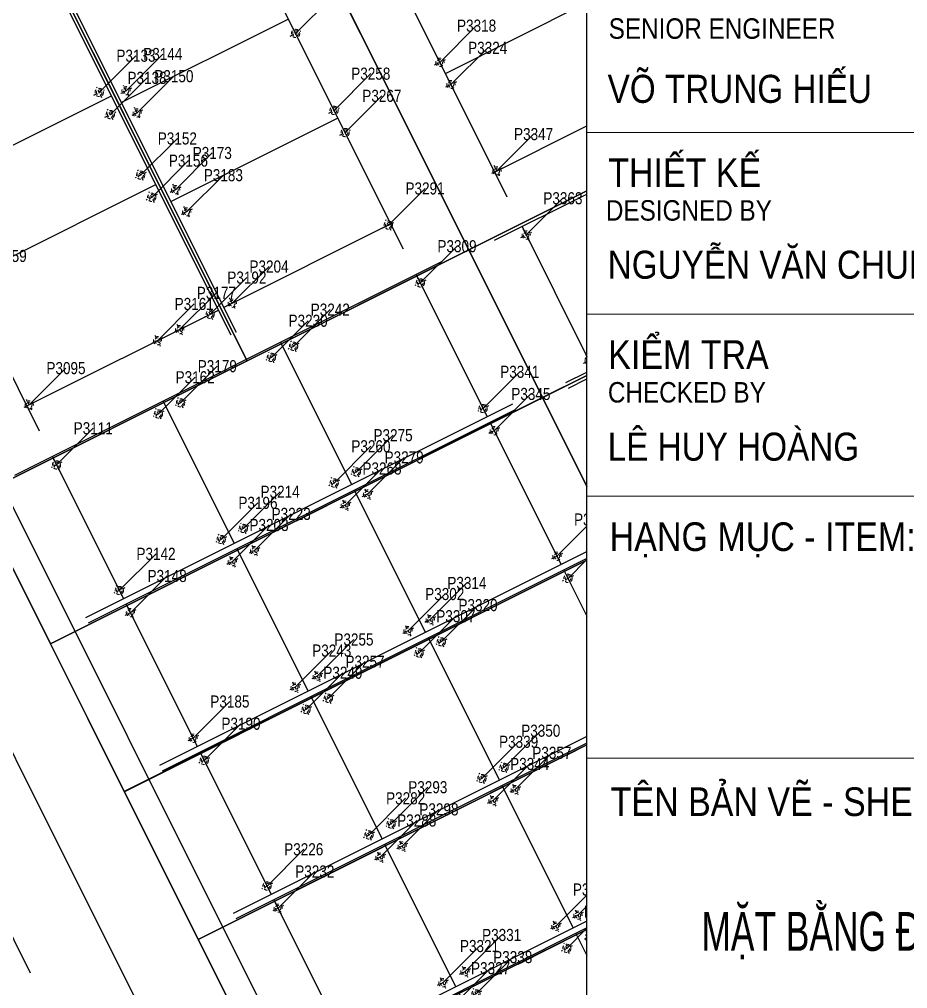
# Model space of a CAD drawing. Header units: millimetres. Extents: x 0 to 571985, y 0 to 2066666.
# Drawn here: x 568750.43 to 568782.71, y 2064776.27 to 2064811.47 of the extents above; entities that cross this region are included whole.
import ezdxf
from ezdxf.enums import TextEntityAlignment as Align
from ezdxf.xclip import XClip

# ---------------------------------------------------------------- set-up
doc = ezdxf.new("R2010")
doc.units = ezdxf.units.MM
for name, pattern in [('ACAD_ISO10W100', [18.5, 12, -3, 0.5, -3]), ('CENTER', [3, 1.5, -0.5, 0.5, -0.5]), ('CENTER2', [1.125, 0.75, -0.125, 0.125, -0.125]), ('HIDDEN', [0.75, 0.5, -0.25]), ('Xref Grid (A1)$0$CENTER2', [1.125, 0.75, -0.125, 0.125, -0.125]), ('Xref Grid A16$0$CENTER2', [1.125, 0.75, -0.125, 0.125, -0.125])]:
    doc.linetypes.add(name, pattern=pattern)
for name, color, linetype in [('01.AXIS', 160, 'CENTER2'), ('CDC.01.AXIS', 160, 'CENTER2'), ('ChiaLo', 128, 'CENTER'), ('datOlienke', 42, 'Continuous'), ('LogDg', 7, 'Continuous'), ('LoLK', 6, 'Continuous'), ('RANHGIOI', 2, 'HIDDEN'), ('TimDg', 222, 'Continuous'), ('ViaHeS', 32, 'Continuous'), ('Xref Grid (A1)$0$01.AXIS', 160, 'Xref Grid (A1)$0$CENTER2'), ('Xref Grid A16$0$01.AXIS', 160, 'Xref Grid A16$0$CENTER2')]:
    doc.layers.add(name, color=color, linetype=linetype)
for name, color, linetype, lineweight in [('A-DIM', 251, 'Continuous', 15), ('A-KY HIEU', 34, 'Continuous', 20), ('A-NET THAY', 125, 'Continuous', 18), ('A-TEXT', 7, 'Continuous', 18), ('A-TUONG', 255, 'Continuous', 35), ('boDnv', 54, 'Continuous', 25), ('E- RANH GIOI', 1, 'CENTER', 13), ('kata_text', 254, 'Continuous', 30)]:
    doc.layers.add(name, color=color, linetype=linetype, lineweight=lineweight)
doc.styles.add('AA - Arial - Regular', font='arial.ttf', dxfattribs={"height": 250})
doc.styles.add('Arial', font='arial.ttf')
doc.styles.add('kata_dim', font='vnrms.shx', dxfattribs={"width": 0.66, "oblique": 7})
doc.styles.add('kata_text', font='arial.ttf', dxfattribs={"width": 0.8})
doc.styles.add('rms', font='romans.shx', dxfattribs={"width": 0.7, "bigfont": 'vns.shx'})
doc.linetypes.add('ADL', pattern='A,0.125,-0.15,["++",rms,S=0.5,R=0,X=0,Y=-0.2245],-1.35,1.125', length=2.75)
doc.dimstyles.new('kata_dim_iso', dxfattribs={"dimtxt": 2.5, "dimasz": 1.5, "dimexe": 1.5, "dimexo": 2.5, "dimtad": 1, "dimdec": 0, "dimzin": 0, "dimdsep": 46, "dimtxsty": 'kata_dim', "dimblk": 'kata_block_ArchTick', "dimcen": 0.09, "dimdle": 1.2, "dimclrd": 8, "dimclre": 8, "dimclrt": 3, "dimadec": 0, "dimazin": 0, "dimtfac": 1, "dimtdec": 0, "dimtix": 1, "dimtofl": 0, "dimtmove": 0, "dimatfit": 3, "dimfxl": 3.75, "dimfxlon": 1, "dimtolj": 1, "dimtzin": 0, "dimarcsym": 0})

# ---------------------------------------------------------------- blocks, each defined once
blk = doc.blocks.new('A$C33BC4D2A')
at = {"layer": 'A-KY HIEU', "color": 0}
for p, q in [((353.662, -4.903), (353.662, -292.097)), ((353.662, -216.174), (414.985, -216.174)), ((353.662, -227.854), (414.985, -227.854)), ((353.662, -239.535), (414.985, -239.535)), ((353.662, -256.354), (414.985, -256.354))]:
    blk.add_line(p, q, dxfattribs=at)
at = {"layer": 'A-TEXT', "style": 'Arial', "width": 0.85}
for s, height, p in [('SENIOR ENGINEER', 1.31405, (355.057, -209.506)), ('DESIGNED BY', 1.31405, (354.876, -221.182)), ('CHECKED BY', 1.3141, (355.006, -232.86)), ('HẠNG MỤC - ITEM:', 1.83967, (355.121, -242.13)), ('TÊN BẢN VẼ - SHEET TITLE:', 1.83967, (355.179, -259.143))]:
    blk.add_text(s, height=height, dxfattribs=at).set_placement(p, align=Align.MIDDLE_LEFT)
for s, height, p in [('VÕ TRUNG HIẾU', 1.8, (354.986, -214.277)), ('THIẾT KẾ', 1.8397, (355.024, -219.678)), ('NGUYỄN VĂN CHUNG', 1.8, (354.994, -225.568)), ('KIỂM TRA', 1.8397, (355.024, -231.358)), ('LÊ HUY HOÀNG', 1.8, (354.994, -237.249))]:
    blk.add_text(s, height=height, dxfattribs=at).set_placement(p)
blk = doc.blocks.new('NEN')
at = {"layer": 'boDnv', "color": 10, "linetype": 'ADL', "ltscale": 0.25}
for points in [[(116.663, 150.753), (122.733, 148.551), (135.807, 122.411), (133.753, 116.749), (-8.129, 54.905), (-13.649, 57.26), (-23.763, 84.693), (-21.221, 90.652)], [(156.672, 80.693), (146.026, 101.979), (139.956, 104.181), (-3.204, 41.78), (-5.746, 35.822), (2.49, 13.482), (8.01, 11.127), (154.618, 75.032)], [(183.1, -44.001), (207.084, -30.046), (208.943, -23.819), (166.891, 60.261), (160.821, 62.463), (135.405, 51.385), (133.351, 45.723), (177.371, -42.291)], [(138.064, -70.202), (163.347, -55.493), (165.206, -49.265), (120.533, 40.055), (114.463, 42.257), (87.67, 30.578), (85.617, 24.916), (132.335, -68.493)]]:
    blk.add_lwpolyline(points, close=True, dxfattribs=at)
at = {"layer": 'ChiaLo', "ltscale": 5}
for p, q in [((120.214, 58.945), (106.397, 90.644)), ((114.714, 56.547), (100.897, 88.247)), ((109.214, 54.15), (95.396, 85.849)), ((103.713, 51.752), (89.896, 83.452)), ((98.213, 49.355), (84.396, 81.054)), ((92.713, 46.957), (78.896, 78.657)), ((87.213, 44.56), (73.396, 76.259))]:
    blk.add_line(p, q, dxfattribs=at)
for points in [[(130.171, 135.915), (-19.638, 70.615)], [(152.12, 92.029), (-2.661, 24.563)], [(164.301, 46.437), (156.649, 61.736)], [(196.229, -37.519), (148.388, 58.135)], [(148.202, 38.386), (140.126, 54.534)], [(138.364, 33.465), (172.797, 50.687)], [(141.048, 28.099), (175.481, 45.321)], [(143.732, 22.733), (178.165, 39.954)], [(151.192, -63.721), (100.653, 37.328)], [(146.416, 17.366), (180.849, 34.588)], [(149.1, 12), (183.533, 29.222)], [(151.784, 6.634), (186.217, 23.856)], [(154.468, 1.268), (188.901, 18.489)]]:
    blk.add_lwpolyline(points, dxfattribs=at)
at = {"layer": 'datOlienke'}
for points in [[(116.629, 151.829), (123.449, 149.355), (136.893, 122.474), (134.546, 116.004), (-8.125, 53.816), (-14.438, 56.509), (-24.839, 84.72), (-21.985, 91.41)], [(157.758, 80.756), (146.742, 102.783), (139.922, 105.257), (-3.967, 42.538), (-6.821, 35.849), (1.701, 12.732), (8.014, 10.038), (155.411, 74.287)], [(183.229, -45.083), (207.929, -30.712), (210.015, -23.726), (167.607, 61.065), (160.787, 63.539), (134.612, 52.13), (132.265, 45.66), (176.67, -43.125)], [(138.192, -71.285), (164.192, -56.158), (166.277, -49.172), (121.249, 40.859), (114.429, 43.333), (86.877, 31.323), (84.53, 24.853), (131.634, -69.327)]]:
    blk.add_lwpolyline(points, close=True, dxfattribs=at)
at = {"layer": 'LogDg'}
blk.add_lwpolyline([(34.296, -348.766, -0.124666), (14.114, -339.771, 0.262937), (-5.331, -336.771, -0.009345), (-40.959, -349.473), (-145.868, -384.68, 0.405257), (-155.456, -403.235), (-146.557, -432.72), (-158.046, -436.187), (-166.572, -407.936, 0.423227), (-185.704, -398.049), (-272.077, -427.035, 0.40652), (-277.181, -436.964), (-262.947, -483.397), (-271.552, -486.035), (-285.593, -440.232, 0.421949), (-295.787, -434.992), (-422.26, -477.436, 0.346831), (-427.684, -485.726), (-426.662, -497.249, 0.109851), (-417.21, -527.045), (-422.398, -530.058, -0.109851), (-432.639, -497.779), (-433.194, -491.512, 0.484967), (-443.708, -484.634), (-484.199, -498.222, 0.36701), (-492.228, -511.51), (-484.402, -560.012), (-490.326, -560.967), (-497.433, -516.92, 0.457512), (-512.889, -507.388), (-525.337, -511.314, 0.375227), (-533.554, -524.795, 0.049445), (-523.248, -562.118), (-518.404, -576.577), (-525.515, -578.96), (-530.307, -564.659, -0.044276), (-540.221, -530.036, 0.448349), (-555.614, -520.863), (-568.853, -525.038), (-576.072, -502.149), (-552.391, -494.681, 0.333336), (-544.003, -482.976), (-545.865, -397.305, 0.120559), (-569.998, -307.198), (-621.979, -219.712, 0.334943), (-635.359, -214.239), (-686.931, -227.855), (-689.803, -216.977), (-647.957, -205.93, 0.498191), (-640.704, -188.198), (-654.378, -165.183, -0.144979), (-668.853, -108.061), (-659.845, 118.23, 0.428088), (-671.924, 130.707), (-689.222, 130.58), (-689.305, 141.83), (-670.344, 141.969, 0.400474), (-658.442, 153.492), (-657.828, 168.904), (-656.06, 189.374), (-648.588, 188.728), (-650.341, 168.432), (-650.889, 154.678, 0.425345), (-638.921, 142.201), (-621.613, 142.328, 0.402651), (-609.707, 153.94), (-609.387, 163.859, -0.019867), (-608.227, 179.942), (-606.8, 192.652), (-600.838, 191.983), (-602.264, 179.273, 0.019867), (-603.39, 163.665), (-603.676, 154.802, 0.425871), (-591.594, 142.415), (-548.362, 142.733), (-548.28, 131.483), (-592.887, 131.155, 0.401789), (-604.791, 119.578), (-607.754, 35.571, -0.005984), (-607.983, 30.718, 0.462462), (-599.177, 22.287), (-555.377, 26.801), (-554.762, 20.832), (-603.242, 15.836, 0.355613), (-610.381, 8.689), (-613.794, -24.838, 0.475348), (-605.015, -33.606), (-508.268, -23.636, 0.016072), (-476.806, -19.368, 0.37392), (-470.138, -11.259), (-470.705, 9.348), (-464.707, 9.513), (-464.235, -7.648, 0.461916), (-454.747, -15.288), (-421.581, -8.993, 0.020567), (-382.015, 0.216), (-299.764, 22.963, 0.415004), (-292.798, 35.293), (-296.969, 50.218), (-285.412, 53.448), (-281.218, 38.439, 0.413423), (-268.921, 31.492), (-169.968, 58.858, 0.427702), (-164.496, 69.052), (-169.623, 84.754), (-163.92, 86.616), (-158.479, 69.956, 0.400853), (-148.742, 64.729), (-123.897, 71.6, 0.437327), (-113.795, 91.173), (-114.462, 93.013), (-128.551, 136.154), (-105.736, 143.605), (-91.769, 100.833), (-90.91, 98.466, 0.429754), (-70.957, 89.772, 0.001079), (-63.934, 92.766, 0.001474), (-62.342, 93.454), (-47.534, 99.909, 0.386536), (-43.126, 109.726), (-48.301, 125.574), (-42.598, 127.436), (-38.076, 113.59, 0.442444), (-27.275, 108.739), (111.617, 169.28, 0.414214), (115.754, 179.811), (109.361, 194.478), (114.861, 196.875), (121.255, 182.208, 0.414214), (131.785, 178.071), (252.97, 230.894), (276.872, 241.312), (291.579, 249.057, 0.419837), (295.267, 261.365), (290.95, 269.196), (301.459, 274.99), (306.058, 266.648, 0.408717), (318.136, 263.031), (326.546, 267.464), (332.148, 256.836), (324.233, 252.656, 0.419466), (320.555, 240.352), (397.092, 101.523, 0.433643), (408.413, 98.649), (440.787, 119.386), (444.023, 114.334), (410.428, 92.813, 0.395048), (407.737, 82.215), (451.056, 3.639, -0.005576), (472.219, -35.781, 0.422017), (490.066, -41.118), (502.995, -33.918), (514.672, -54.886), (500.295, -62.892, 0.404193), (495.052, -80.181), (502.502, -94.711), (491.824, -100.186), (485.095, -87.061, 0.424556), (467.192, -81.64), (316.164, -165.913), (307.211, -171.115, 0.396001), (304.075, -181.611), (326.147, -225.742), (318.098, -229.768), (296.726, -187.038, 0.432664), (285.552, -183.699), (178.072, -246.148, 0.389772), (174.86, -256.488), (194.1, -297.126), (188.677, -299.693), (170.231, -260.733, 0.439085), (158.982, -257.239), (145.496, -265.075, -0.013452), (97.701, -291.151, 0.262926), (86.853, -307.563, -0.162068), (76.015, -333.842, 0.270323), (72.318, -353.653), (79.981, -375.074), (57.383, -383.157), (49.72, -361.737, 0.270325), (34.296, -348.766)], format="xyb", dxfattribs=at)
for points in [[(-6.653, 51.185), (136.874, 113.746, 0.429738), (140.832, 124.658), (126.05, 154.214, 0.398858), (115.699, 157.969), (-24.481, 96.867, 0.397369), (-28.79, 86.766), (-17.356, 55.751, 0.431261)], [(-1.168, 12.049), (-9.545, 35.211, -0.395588), (-5.218, 45.265), (140.335, 108.71, -0.398858), (150.687, 104.955), (161.697, 82.941, -0.429738), (157.739, 72.029), (9.552, 7.436, -0.433088)], [(133.661, 54.988), (161.2, 66.992, -0.398858), (171.552, 63.237), (214.134, -21.902, -0.395833), (211.002, -32.395), (185.019, -47.512, -0.432836), (173.841, -44.175), (129.703, 44.076, -0.429738)], [(81.968, 23.269), (128.805, -70.377, 0.432836), (139.983, -73.714), (165.966, -58.597, 0.395833), (169.098, -48.104), (123.817, 42.43, 0.398858), (113.466, 46.185), (85.926, 34.181, 0.429738)]]:
    blk.add_lwpolyline(points, format="xyb", close=True, dxfattribs=at)
at = {"layer": 'LoLK'}
for points in [[(111.897, 93.041), (106.397, 90.644), (113.19, 75.06), (118.69, 77.458)], [(106.397, 90.644), (100.897, 88.247), (107.689, 72.663), (113.19, 75.06)], [(100.897, 88.247), (95.396, 85.849), (102.189, 70.265), (107.689, 72.663)], [(95.396, 85.849), (89.896, 83.452), (96.689, 67.868), (102.189, 70.265)], [(89.896, 83.452), (84.396, 81.054), (91.189, 65.47), (96.689, 67.868)], [(84.396, 81.054), (78.896, 78.657), (85.689, 63.073), (91.189, 65.47)], [(118.69, 77.458), (113.19, 75.06), (120.214, 58.945), (125.714, 61.342)], [(113.19, 75.06), (107.689, 72.663), (114.714, 56.547), (120.214, 58.945)], [(107.689, 72.663), (102.189, 70.265), (109.214, 54.15), (114.714, 56.547)], [(102.189, 70.265), (96.689, 67.868), (103.713, 51.752), (109.214, 54.15)], [(96.689, 67.868), (91.189, 65.47), (98.213, 49.355), (103.713, 51.752)], [(91.189, 65.47), (85.689, 63.073), (92.713, 46.957), (98.213, 49.355)], [(167.607, 61.065), (160.787, 63.539), (156.649, 61.736), (164.301, 46.437), (172.797, 50.687)], [(85.689, 63.073), (80.188, 60.675), (87.213, 44.56), (92.713, 46.957)], [(156.649, 61.736), (148.388, 58.135), (156.252, 42.411), (164.301, 46.437)], [(80.188, 60.675), (74.688, 58.278), (81.713, 42.163), (87.213, 44.56)], [(148.388, 58.135), (140.126, 54.534), (148.202, 38.386), (156.252, 42.411)], [(140.126, 54.534), (134.612, 52.13), (132.265, 45.66), (138.364, 33.465), (148.202, 38.386)], [(175.481, 45.321), (172.797, 50.687), (164.301, 46.437), (156.252, 42.411), (158.935, 37.045)], [(178.165, 39.954), (175.481, 45.321), (158.935, 37.045), (161.619, 31.679)], [(121.249, 40.859), (114.429, 43.333), (108.915, 40.929), (116.573, 25.616), (126.412, 30.537)], [(158.935, 37.045), (156.252, 42.411), (148.202, 38.386), (138.364, 33.465), (141.048, 28.099)], [(180.849, 34.588), (178.165, 39.954), (161.619, 31.679), (164.303, 26.313)], [(161.619, 31.679), (158.935, 37.045), (141.048, 28.099), (143.732, 22.733)], [(183.533, 29.222), (180.849, 34.588), (164.303, 26.313), (166.987, 20.946)], [(164.303, 26.313), (161.619, 31.679), (143.732, 22.733), (146.416, 17.366)], [(186.217, 23.856), (183.533, 29.222), (166.987, 20.946), (169.671, 15.58)], [(164.303, 26.313), (146.416, 17.366), (149.1, 12), (166.987, 20.946)], [(188.901, 18.489), (186.217, 23.856), (169.671, 15.58), (172.355, 10.214)], [(169.671, 15.58), (166.987, 20.946), (149.1, 12), (151.784, 6.634)]]:
    blk.add_lwpolyline(points, close=True, dxfattribs=at)
at = {"layer": 'RANHGIOI', "color": 1, "ltscale": 9, "const_width": 1}
blk.add_lwpolyline([(460, -51.299, 0.006594), (435.293, -5.051), (303.078, 234.769), (284.672, 225.077), (-55.993, 76.586), (-56.839, 76.223, -0.005137), (-90.743, 62.093), (-377.217, -17.133, -0.020567), (-418.225, -26.678), (-463.443, -35.259, -0.021218), (-506.422, -41.541), (-623.638, -53.62), (-626.464, -70.884, 0.128574), (-620.42, -135.36), (-615.505, -148.86, 0.039408), (-607.143, -167.188), (-594.172, -190.555), (-547.57, -259.493, -0.11987), (-522.704, -326.397), (-507.917, -451.947), (-504.475, -473.277), (-499.271, -471.636), (-50.48, -321.024, 0.050684), (130.425, -239.135), (301.319, -139.843)], format="xyb", close=True, dxfattribs=at)
at = {"layer": 'TimDg', "linetype": 'ACAD_ISO10W100', "ltscale": 0.75}
blk.add_lwpolyline([(-618.456, -41.023), (-507.652, -29.604, 0.021218), (-465.681, -23.47), (-420.462, -14.888, 0.020567), (-380.415, -5.567), (-94.607, 73.475, 0.005041), (-61.569, 87.252, 0.001474), (-59.945, 87.954), (279.472, 235.9), (307.904, 250.872)], format="xyb", dxfattribs=at)
for points in [[(335.549, -254.599), (124.099, 168.176)], [(150.079, 116.23), (-16.139, 43.778)], [(170.944, 74.512), (-58.789, -25.625)], [(176.4, -55.997), (121.833, 53.105)]]:
    blk.add_lwpolyline(points, dxfattribs=at)
at = {"layer": 'ViaHeS', "elevation": 0}
blk.add_lwpolyline([(-483.362, -504.27), (-441.21, -490.124), (-436.029, -493.514), (-435.627, -498.044, 0.109851), (-424.993, -531.564), (-414.615, -525.539, -0.109851), (-423.674, -496.984), (-424.342, -489.445), (-420.001, -483.006), (-295.249, -441.14), (-289.043, -444.33), (-275.854, -487.354), (-258.645, -482.078), (-271.972, -438.601), (-268.698, -432.23), (-181.634, -403.012), (-172.975, -407.486), (-163.79, -437.92), (-140.813, -430.986), (-150.211, -399.847), (-145.597, -390.918), (-39.026, -355.153, 0.008545), (-6.235, -343.522, -0.249193), (12.375, -345.964, 0.09975), (30.772, -354.181, -0.256949), (45.215, -366.957), (51.733, -385.178), (85.63, -373.053), (79.112, -354.831, -0.256949), (82.174, -335.793, 0.136918), (92.607, -310.438, -0.249193), (103.308, -295.017, 0.012659), (148.511, -270.262), (162.157, -262.333), (168.62, -264.341), (185.966, -300.977), (196.811, -295.842), (179.033, -258.291), (181.216, -251.26), (287.384, -189.574), (293.944, -191.534), (314.073, -231.781), (330.172, -223.729), (309.538, -182.474), (311.625, -175.49), (319.134, -171.127), (408.277, -121.386), (412.274, -122.589), (434.351, -165.321), (442.347, -161.19), (420.137, -118.201), (421.38, -114.074), (470.335, -86.758), (479.641, -89.576), (486.485, -102.924), (507.841, -91.973), (500.499, -77.654), (503.421, -68.019), (517.591, -60.128), (500.076, -28.676), (486.971, -35.974), (477.625, -33.17, 0.0056), (456.311, 6.536), (412.324, 86.322), (414.12, 93.398), (444.832, 113.071), (439.977, 120.649), (409.766, 101.296), (403.142, 102.978), (327.714, 239.794), (330.524, 249.193), (334.945, 251.528), (323.749, 272.772), (318.926, 270.23), (309.354, 273.096), (306.713, 277.887), (285.696, 266.299), (288.11, 261.921), (285.295, 252.529), (274.271, 246.724), (129.387, 183.571), (122.806, 186.157), (117.612, 198.074), (106.611, 193.279), (111.806, 181.362), (109.22, 174.781), (26.33, 138.65), (-29.869, 114.154), (-36.004, 116.909), (-39.746, 128.368), (-51.153, 124.642), (-47.055, 112.092), (-50.086, 105.341), (-75.921, 94.08), (-84.511, 97.937), (-100.033, 145.467), (-134.254, 134.292), (-118.657, 86.529), (-123.231, 78.009), (-150.258, 70.535), (-156.629, 73.955), (-161.068, 87.547), (-172.475, 83.822), (-168.207, 70.753), (-171.474, 64.667), (-269.546, 37.545), (-275.711, 41.028), (-279.634, 55.063), (-302.748, 48.603), (-298.843, 34.63), (-302.316, 28.482), (-383.614, 5.999, -0.020567), (-422.7, -3.099), (-456.246, -9.465), (-461.296, -5.399), (-461.708, 9.595), (-473.703, 9.265), (-473.239, -7.637), (-478.028, -13.489, -0.015955), (-508.883, -17.667), (-606.147, -27.691), (-610.614, -23.229), (-607.49, 7.461), (-602.01, 12.947), (-554.455, 17.848), (-555.685, 29.785), (-600.448, 25.172), (-605.043, 29.645, 0.007073), (-604.756, 35.466), (-601.912, 116.095), (-594.665, 123.142), (-548.221, 123.483), (-548.421, 150.733), (-593.42, 150.402), (-600.493, 157.35, -0.027886), (-599.283, 178.939), (-597.857, 191.648), (-609.782, 192.987), (-611.208, 180.277, 0.019867), (-612.385, 163.955), (-612.597, 157.389), (-619.823, 150.342), (-639.316, 150.198), (-646.998, 158.133), (-646.598, 168.196), (-644.852, 188.405), (-659.796, 189.697), (-661.572, 169.14), (-662.014, 158.023), (-670.332, 149.97), (-689.364, 149.83), (-689.163, 122.58), (-671.417, 122.71), (-663.736, 114.776), (-672.6, -107.912, 0.144979), (-657.602, -167.099), (-644.687, -188.836), (-648.335, -197.756), (-691.845, -209.242), (-684.889, -235.59), (-633.86, -222.118), (-622.039, -226.953), (-573.255, -309.058, -0.120474), (-549.614, -397.387), (-547.842, -478.902), (-555.298, -489.306), (-577.876, -496.427), (-567.048, -530.76), (-552.743, -526.248), (-543.713, -531.719, 0.042979), (-533.836, -565.928), (-529.071, -580.151), (-514.848, -575.386), (-519.719, -560.846, -0.045576), (-529.315, -527.166), (-523.005, -516.87), (-508.247, -512.215), (-500.456, -517.02), (-493.287, -561.445), (-481.44, -559.534), (-488.883, -513.408), (-483.362, -504.27)], format="xyb", dxfattribs=at)
at = {"layer": 'ViaHeS'}
for points in [[(116.629, 151.829), (123.449, 149.355), (136.893, 122.474), (134.546, 116.004), (-8.125, 53.816), (-14.438, 56.509), (-24.839, 84.72), (-21.985, 91.41)], [(157.758, 80.756), (146.742, 102.783), (139.922, 105.257), (-3.967, 42.538), (-6.821, 35.849), (1.701, 12.732), (8.014, 10.038), (155.411, 74.287)], [(183.229, -45.083), (207.929, -30.712), (210.015, -23.726), (167.607, 61.065), (160.787, 63.539), (134.612, 52.13), (132.265, 45.66), (176.67, -43.125)], [(138.192, -71.285), (164.192, -56.158), (166.277, -49.172), (121.249, 40.859), (114.429, 43.333), (86.877, 31.323), (84.53, 24.853), (131.634, -69.327)]]:
    blk.add_lwpolyline(points, close=True, dxfattribs=at)
blk = doc.blocks.new('NEN M01')
at = {"layer": 'datOlienke'}
blk.add_lwpolyline([(4.737, 4.993), (3.439, 29.587), (-1.824, 34.58), (-158.789, 34.58), (-164.078, 29.588), (-165.502, 4.992), (-160.791, 0), (0, 0)], close=True, dxfattribs=at)
at = {"layer": 'LoLK'}
for points in [[(-62.396, 34.58), (-68.396, 34.58), (-68.396, 17.58), (-62.396, 17.58)], [(-56.396, 34.58), (-62.396, 34.58), (-62.396, 17.58), (-56.396, 17.58)], [(-50.396, 34.58), (-56.396, 34.58), (-56.396, 17.58), (-50.396, 17.58)], [(-44.396, 34.58), (-50.396, 34.58), (-50.396, 17.58), (-44.396, 17.58)], [(-38.396, 34.58), (-44.396, 34.58), (-44.396, 17.58), (-38.396, 17.58)], [(-32.396, 34.58), (-38.396, 34.58), (-38.396, 17.58), (-32.396, 17.58)], [(-74.396, 17.58), (-80.396, 17.58), (-80.396, 0), (-74.396, 0)], [(-68.396, 17.58), (-74.396, 17.58), (-74.396, 0), (-68.396, 0)], [(-62.396, 17.58), (-68.396, 17.58), (-68.396, 0), (-62.396, 0)], [(-56.396, 17.58), (-62.396, 17.58), (-62.396, 0), (-56.396, 0)], [(-50.396, 17.58), (-56.396, 17.58), (-56.396, 0), (-50.396, 0)], [(-44.396, 17.58), (-50.396, 17.58), (-50.396, 0), (-44.396, 0)], [(-38.396, 17.58), (-44.396, 17.58), (-44.396, 0), (-38.396, 0)], [(-32.396, 17.58), (-38.396, 17.58), (-38.396, 0), (-32.396, 0)]]:
    blk.add_lwpolyline(points, close=True, dxfattribs=at)
blk = doc.blocks.new('NEN NO1')
at = {"layer": 'datOlienke'}
blk.add_lwpolyline([(4.684, 4.99), (2.881, 33.51), (-2.435, 38.5), (-97.24, 38.5), (-102.503, 33.507), (-104.007, 4.993), (-99.271, 0), (0, 0)], close=True, dxfattribs=at)
at = {"layer": 'LoLK'}
for points in [[(-97.24, 38.5), (-102.503, 33.507), (-102.741, 29), (-85.635, 29), (-85.635, 38.5)], [(-79.635, 38.5), (-85.635, 38.5), (-85.635, 29), (-85.635, 20), (-79.635, 20)], [(-73.635, 38.5), (-79.635, 38.5), (-79.635, 20), (-73.635, 20)], [(-67.635, 38.5), (-73.635, 38.5), (-73.635, 20), (-67.635, 20)], [(-61.635, 38.5), (-67.635, 38.5), (-67.635, 20), (-61.635, 20)], [(-55.635, 38.5), (-61.635, 38.5), (-61.635, 20), (-55.635, 20)], [(-49.635, 38.5), (-55.635, 38.5), (-55.635, 20), (-49.635, 20)], [(-102.741, 29), (-103.216, 20), (-85.635, 20), (-85.635, 29)], [(-103.216, 20), (-103.69, 11), (-85.635, 11), (-85.635, 20)], [(-79.635, 20), (-85.635, 20), (-85.635, 11), (-85.635, 0), (-79.635, 0)], [(-73.635, 20), (-79.635, 20), (-79.635, 0), (-73.635, 0)], [(-67.635, 20), (-73.635, 20), (-73.635, 0), (-67.635, 0)], [(-67.635, 20), (-67.635, 0), (-61.635, 0), (-61.635, 20)], [(-55.635, 20), (-61.635, 20), (-61.635, 0), (-55.635, 0)], [(-55.635, 20), (-55.635, 0), (-49.635, 0), (-49.635, 20)], [(-103.69, 11), (-104.007, 4.993), (-99.271, 0), (-85.635, 0), (-85.635, 11)]]:
    blk.add_lwpolyline(points, close=True, dxfattribs=at)
blk = doc.blocks.new('A$C758D662A')
at = {"linetype": 'HIDDEN', "ltscale": 500}
for radius in [300, 200]:
    blk.add_circle((0, 0), radius, dxfattribs=at)
at = {"layer": 'CDC.01.AXIS', "ltscale": 200}
for p, q in [((437, 0), (-437, 0)), ((0, 437), (0, -437))]:
    blk.add_line(p, q, dxfattribs=at)
blk = doc.blocks.new('A12.2')
at = {"layer": '01.AXIS', "ltscale": 500}
for p, q in [((0.11, -0.998), (0.11, -16.443)), ((5.89, -0.998), (5.89, -16.443)), ((0.11, -2.11), (5.89, -2.11)), ((0.11, -6.91), (5.89, -6.91)), ((0.11, -10.59), (5.89, -10.59))]:
    blk.add_line(p, q, dxfattribs=at)
at = {"yscale": 0.0005, "zscale": 0.0005}
for p, xscale in [((0.45, -2.11), 0.0005), ((5.55, -2.11), 0.0005), ((0.45, -6.55), -0.0005), ((5.55, -6.55), 0.0005), ((0.45, -7.45), -0.0005), ((5.55, -7.45), 0.0005), ((0.45, -10.05), -0.0005), ((5.55, -10.05), 0.0005), ((0.45, -10.95), -0.0005), ((5.55, -10.95), 0.0005)]:
    blk.add_blockref('A$C758D662A', p, dxfattribs=dict(at, xscale=xscale))
blk = doc.blocks.new('A18 - 2')
at = {"layer": '01.AXIS', "ltscale": 500}
for p, q in [((0.11, -0.998), (0.11, -16.443)), ((5.89, -0.998), (5.89, -16.443)), ((0.11, -2.11), (5.89, -2.11)), ((0.11, -6.91), (5.89, -6.91)), ((0.11, -10.59), (5.89, -10.59)), ((0.11, -15.39), (5.89, -15.39))]:
    blk.add_line(p, q, dxfattribs=at)
at = {"yscale": 0.0005, "zscale": 0.0005}
for p, xscale in [((0.45, -2.11), 0.0005), ((5.55, -2.11), 0.0005), ((0.45, -6.55), -0.0005), ((5.55, -6.55), 0.0005), ((0.45, -7.45), -0.0005), ((5.55, -7.45), 0.0005), ((0.45, -10.05), -0.0005), ((5.55, -10.05), 0.0005), ((0.45, -10.95), -0.0005), ((5.55, -10.95), 0.0005), ((0.45, -15.39), 0.0005)]:
    blk.add_blockref('A$C758D662A', p, dxfattribs=dict(at, xscale=xscale))
blk = doc.blocks.new('pile Plan')
at = {"xscale": 0.5, "yscale": 0.5, "zscale": 0.5}
for p in [(340, 14779), (5440.000004, 14779), (340, 9630), (5440.000004, 9630), (340, 8730), (5440.000004, 8730), (340, 5040), (5440.000004, 5040), (340, 4140), (5440.000004, 4140), (340, -1), (5440.000004, -1)]:
    blk.add_blockref('A$C758D662A', p, dxfattribs=at)
blk = doc.blocks.new('A1 - 2')
at = {"layer": 'Xref Grid (A1)$0$01.AXIS', "ltscale": 500}
for p, q in [((0.11, -1.086), (0.11, -18.434)), ((5.89, -1.086), (5.89, -18.434)), ((0.11, -2.11), (5.89, -2.11)), ((0.11, -7.62), (5.89, -7.62)), ((0.11, -12.39), (5.89, -12.39)), ((0.11, -16.89), (5.89, -16.89))]:
    blk.add_line(p, q, dxfattribs=at)
at = {"xscale": 0.001, "yscale": 0.001, "zscale": 0.001}
blk.add_blockref('pile Plan', (0.11, -16.89), dxfattribs=at)
blk = doc.blocks.new('A5 - 2')
at = {"layer": 'Xref Grid (A1)$0$01.AXIS', "ltscale": 500}
for p, q in [((0.11, -1.086), (0.11, -18.434)), ((5.89, -1.086), (5.89, -18.434)), ((0.11, -2.11), (5.89, -2.11)), ((0.11, -7.62), (5.89, -7.62)), ((0.11, -12.39), (5.89, -12.39)), ((0.11, -16.89), (5.89, -16.89))]:
    blk.add_line(p, q, dxfattribs=at)
at = {"xscale": 0.001, "yscale": 0.001, "zscale": 0.001}
blk.add_blockref('pile Plan', (0.11, -16.89), dxfattribs=at)
blk = doc.blocks.new('A3 - 2')
at = {"layer": '01.AXIS', "ltscale": 500}
for p, q in [((0.11, -1.086), (0.11, -15.297)), ((6.89, -1.086), (6.89, -15.297)), ((6.95, -2.11), (0.11, -2.11)), ((6.89, -6.11), (0.11, -6.11))]:
    blk.add_line(p, q, dxfattribs=at)
at = {"yscale": 0.0005, "zscale": 0.0005}
for p, xscale in [((0.45, -2.11), 0.0005), ((6.8, -2.11), -0.0005), ((6.89, -5.66), -0.0005), ((6.89, -6.56), -0.0005)]:
    blk.add_blockref('A$C758D662A', p, dxfattribs=dict(at, xscale=xscale))
blk = doc.blocks.new('A7 - 2')
at = {"layer": '01.AXIS', "ltscale": 500}
for p, q in [((0.11, -1.086), (0.11, -16.466)), ((7.89, -1.086), (7.89, -16.466)), ((7.95, -2.11), (0.11, -2.11)), ((7.89, -7.21), (0.11, -7.21)), ((7.89, -10.81), (0.11, -10.81))]:
    blk.add_line(p, q, dxfattribs=at)
at = {"yscale": 0.0005, "zscale": 0.0005}
for p, xscale in [((0.45, -2.11), 0.0005), ((7.8, -2.11), -0.0005), ((0.45, -10.22), 0.0005), ((0.45, -11.12), 0.0005)]:
    blk.add_blockref('A$C758D662A', p, dxfattribs=dict(at, xscale=xscale))
for p, xscale, rotation in [((1.69, -2.11), -0.0005, 90), ((2.59, -2.11), -0.0005, 90), ((0.45, -6.86), 0.0005, 90.00000000000001), ((0.45, -7.76), 0.0005, 90.00000000000001)]:
    blk.add_blockref('A$C758D662A', p, dxfattribs=dict(at, xscale=xscale, rotation=rotation))
blk = doc.blocks.new('A3.1 - 2')
at = {"layer": '01.AXIS', "ltscale": 500}
for p, q in [((0.11, -1.086), (0.11, -16.322)), ((6.89, -1.086), (6.89, -16.322)), ((6.94, -2.11), (0.11, -2.11)), ((6.89, -6.41), (0.11, -6.41)), ((6.89, -10.43), (0.11, -10.43))]:
    blk.add_line(p, q, dxfattribs=at)
at = {"yscale": 0.0005, "zscale": 0.0005}
for p, xscale in [((0.45, -2.11), 0.0005), ((6.79, -2.11), -0.0005), ((0.45, -5.82), 0.0005), ((6.89, -5.82), -0.0005), ((0.45, -6.72), 0.0005), ((6.89, -6.72), -0.0005), ((0.45, -9.84), 0.0005), ((6.89, -9.845), -0.0005), ((0.45, -10.74), 0.0005)]:
    blk.add_blockref('A$C758D662A', p, dxfattribs=dict(at, xscale=xscale))
blk = doc.blocks.new('A17 - 2')
at = {"layer": '01.AXIS', "ltscale": 500}
for p, q in [((0.11, -1.155), (0.11, -14.723)), ((6.39, -1.144), (6.39, -14.723)), ((6.5, -2.11), (0.11, -2.11))]:
    blk.add_line(p, q, dxfattribs=at)
at = {"xscale": 0.0005, "yscale": 0.0005, "zscale": 0.0005}
blk.add_blockref('A$C758D662A', (0.45, -2.11), dxfattribs=at)
blk = doc.blocks.new('kata_block_ArchTick')
at = {"color": 8}
blk.add_line((1, 0), (-1, 0), dxfattribs=at)
at = {"color": 8, "const_width": 0.15}
blk.add_lwpolyline([(-0.5, -0.5), (0.5, 0.5)], dxfattribs=at)
blk = doc.blocks.new('A16 - 2')
at = {"layer": 'Xref Grid A16$0$01.AXIS', "ltscale": 500}
for p, q in [((0.11, -1.37), (0.11, -15.086)), ((5.89, -1.37), (5.89, -15.086)), ((0.11, -2.11), (6, -2.11)), ((0.11, -6.91), (5.89, -6.91)), ((0.11, -9.99), (5.89, -9.99)), ((0.11, -13.89), (5.89, -13.89))]:
    blk.add_line(p, q, dxfattribs=at)
at = {"xscale": 0.0005, "yscale": 0.0005, "zscale": 0.0005}
for p in [(0.45, -2.11), (5.55, -2.11), (0.45, -6.55), (5.55, -6.55), (0.45, -7.45), (5.55, -7.45), (0.45, -9.45), (5.55, -9.45), (0.45, -10.35), (5.55, -10.35), (0.45, -13.89), (5.55, -13.89)]:
    blk.add_blockref('A$C758D662A', p, dxfattribs=at)
blk = doc.blocks.new('A11 - 2')
at = {"layer": 'Xref Grid A16$0$01.AXIS', "ltscale": 500}
for p, q in [((0.11, -1.086), (0.11, -15.387)), ((5.89, -1.086), (5.89, -15.387)), ((0.11, -2.11), (6, -2.11)), ((0.11, -6.91), (5.89, -6.91)), ((0.11, -9.99), (5.89, -9.99)), ((0.11, -13.89), (5.89, -13.89))]:
    blk.add_line(p, q, dxfattribs=at)
at = {"xscale": 0.0005, "yscale": 0.0005, "zscale": 0.0005}
for p in [(0.45, -2.11), (5.55, -2.11), (0.45, -6.55), (5.55, -6.55), (0.45, -7.45), (5.55, -7.45), (0.45, -9.45), (5.55, -9.45), (0.45, -10.35), (5.55, -10.35), (0.45, -13.89), (5.55, -13.89)]:
    blk.add_blockref('A$C758D662A', p, dxfattribs=at)
blk = doc.blocks.new('A16 SAO - 2')
at = {"layer": 'Xref Grid A16$0$01.AXIS', "ltscale": 500}
for p, q in [((0.11, -1.086), (0.11, -15.387)), ((5.89, -1.086), (5.89, -15.387)), ((0.11, -2.11), (6, -2.11)), ((0.11, -6.91), (5.89, -6.91)), ((0.11, -9.99), (5.89, -9.99))]:
    blk.add_line(p, q, dxfattribs=at)
at = {"xscale": 0.0005, "yscale": 0.0005, "zscale": 0.0005}
for p in [(0.45, -2.11), (5.55, -2.11), (5.55, -6.55), (5.55, -7.45), (5.55, -9.45), (5.55, -10.35)]:
    blk.add_blockref('A$C758D662A', p, dxfattribs=at)
blk = doc.blocks.new('A11 SAO-2')
at = {"layer": 'Xref Grid A16$0$01.AXIS', "ltscale": 500}
for p, q in [((0.11, -1.086), (0.11, -15.387)), ((5.89, -1.086), (5.89, -15.387)), ((0.11, -2.11), (5.89, -2.11)), ((0.11, -6.91), (5.89, -6.91)), ((0.11, -9.99), (5.89, -9.99))]:
    blk.add_line(p, q, dxfattribs=at)
at = {"xscale": 0.0005, "yscale": 0.0005, "zscale": 0.0005}
for p in [(0.45, -2.11), (5.55, -2.11), (0.45, -6.55), (5.55, -6.55), (0.45, -7.45), (5.55, -7.45), (0.45, -9.45), (5.55, -9.45), (5.55, -10.35)]:
    blk.add_blockref('A$C758D662A', p, dxfattribs=at)
blk = doc.blocks.new('NEN H01')
at = {"layer": 'datOlienke'}
blk.add_lwpolyline([(-2.11, 40), (3.153, 35.007), (4.737, 4.993), (0, 0), (-155.636, 0), (-160.347, 4.992), (-158.608, 35.008), (-153.319, 40)], close=True, dxfattribs=at)
blk = doc.blocks.new('T2 CUM A7')
at = {"layer": '01.AXIS', "ltscale": 500}
blk.add_line((33.89, 0.914, 0), (33.89, -13.543, 0), dxfattribs=at)
blk = doc.blocks.new('*U101')
at = {"color": 0, "ltscale": 0.8, "style": 'kata_text', "width": 0.8}
blk.add_attdef('TEN', text='', height=2.2, dxfattribs=at).set_placement((6.67, 6.67), align=Align.MIDDLE_CENTER)
at = {"color": 0, "ltscale": 0.8, "style": 'kata_text', "width": 0.8, "flags": 1}
blk.add_attdef('CHU_THICH', text='', height=2.2, dxfattribs=at).set_placement((0, 0), align=Align.MIDDLE_CENTER)
at = {"layer": 'Defpoints'}
blk.add_leader([(0, 0), (6.67, 6.67)], dimstyle='kata_dim_iso', override={"dimasz": 0.6, "dimgap": 0.625, "dimtad": 0}, dxfattribs=at)
blk = doc.blocks.new('A$C1FE62408')
at = {"layer": 'kata_text', "xscale": 0.2, "yscale": 0.2, "zscale": 0.2}
for p, values in [((219.252, -15.424, 0.002), {'TEN': 'P3244'}), ((224.495, -16.474, 0.002), {'TEN': 'P3318'}), ((224.898, -17.279, 0.002), {'TEN': 'P3324'}), ((212.117, -17.566, 0.002), {'TEN': 'P3133'}), ((213.092, -17.504, 0.002), {'TEN': 'P3144'}), ((212.52, -18.371, 0.002), {'TEN': 'P3138'}), ((213.495, -18.309, 0.002), {'TEN': 'P3150'}), ((220.65, -18.218, 0.002), {'TEN': 'P3258'}), ((221.052, -19.023, 0.002), {'TEN': 'P3267'}), ((226.566, -20.413, 0.002), {'TEN': 'P3347'}), ((213.621, -20.571, 0.002), {'TEN': 'P3152'}), ((214.89, -21.099, 0.002), {'TEN': 'P3173'}), ((214.023, -21.376, 0.002), {'TEN': 'P3156'}), ((215.293, -21.904, 0.002), {'TEN': 'P3183'}), ((222.622, -22.386, 0.002), {'TEN': 'P3291'}), ((227.631, -22.743, 0.002), {'TEN': 'P3363'}), ((223.783, -24.485, 0.002), {'TEN': 'P3309'}), ((207.436, -24.838, 0.002), {'TEN': 'P3059'}), ((216.952, -25.222, 0.002), {'TEN': 'P3204'}), ((216.148, -25.624, 0.002), {'TEN': 'P3192'}), ((215.039, -26.179, 0.002), {'TEN': 'P3177'}), ((214.234, -26.582, 0.002), {'TEN': 'P3161'}), ((219.178, -26.788, 0.002), {'TEN': 'P3242'}), ((218.373, -27.191, 0.002), {'TEN': 'P3230'}), ((209.574, -28.912, 0.002), {'TEN': 'P3095'}), ((215.073, -28.842, 0.002), {'TEN': 'P3179'}), ((214.268, -29.244, 0.002), {'TEN': 'P3162'}), ((226.064, -29.046, 0.002), {'TEN': 'P3341'}), ((226.467, -29.851, 0.002), {'TEN': 'P3345'}), ((210.565, -31.096, 0.002), {'TEN': 'P3111'}), ((221.459, -31.35, 0.002), {'TEN': 'P3275'}), ((220.655, -31.752, 0.002), {'TEN': 'P3260'}), ((221.862, -32.154, 0.002), {'TEN': 'P3279'}), ((221.057, -32.557, 0.002), {'TEN': 'P3268'}), ((217.355, -33.403, 0.002), {'TEN': 'P3214'}), ((216.55, -33.805, 0.002), {'TEN': 'P3196'}), ((217.757, -34.208, 0.002), {'TEN': 'P3223'}), ((216.952, -34.61, 0.002), {'TEN': 'P3203'}), ((228.748, -34.412, 0.002), {'TEN': 'P3377'}), ((229.151, -35.217, 0.002), {'TEN': 'P3387'}), ((212.846, -35.657, 0.002), {'TEN': 'P3142'}), ((213.249, -36.462, 0.002), {'TEN': 'P3148'}), ((224.143, -36.715, 0.002), {'TEN': 'P3314'}), ((223.338, -37.118, 0.002), {'TEN': 'P3302'}), ((224.546, -37.52, 0.002), {'TEN': 'P3320'}), ((223.741, -37.923, 0.002), {'TEN': 'P3307'}), ((220.038, -38.769, 0.002), {'TEN': 'P3255'}), ((219.233, -39.171, 0.002), {'TEN': 'P3243'}), ((220.441, -39.573, 0.002), {'TEN': 'P3257'}), ((219.636, -39.976, 0.002), {'TEN': 'P3249'}), ((215.53, -41.023, 0.002), {'TEN': 'P3185'}), ((215.933, -41.828, 0.002), {'TEN': 'P3190'}), ((226.827, -42.081, 0.002), {'TEN': 'P3350'}), ((226.022, -42.484, 0.002), {'TEN': 'P3339'}), ((227.23, -42.886, 0.002), {'TEN': 'P3357'}), ((226.425, -43.289, 0.002), {'TEN': 'P3344'}), ((222.722, -44.135, 0.002), {'TEN': 'P3293'}), ((221.917, -44.537, 0.002), {'TEN': 'P3282'}), ((223.125, -44.939, 0.002), {'TEN': 'P3298'}), ((222.32, -45.342, 0.002), {'TEN': 'P3288'}), ((218.214, -46.389, 0.002), {'TEN': 'P3226'}), ((218.616, -47.194, 0.002), {'TEN': 'P3232'}), ((229.511, -47.447, 0.002), {'TEN': 'P3392'}), ((228.706, -47.85, 0.002), {'TEN': 'P3376'}), ((229.108, -48.655, 0.002), {'TEN': 'P3386'}), ((225.406, -49.501, 0.002), {'TEN': 'P3331'}), ((224.601, -49.903, 0.002), {'TEN': 'P3321'}), ((225.808, -50.305, 0.002), {'TEN': 'P3338'}), ((225.003, -50.708, 0.002), {'TEN': 'P3327'})]:
    blk.add_blockref('*U101', p, dxfattribs=at).add_auto_attribs(values)

msp = doc.modelspace()

# ---------------------------------------------------------------- block references
at = {"layer": 'E- RANH GIOI', "xscale": 0.5657142857142857, "yscale": 0.5657142857142857, "zscale": 0.5657142857142857}
msp.add_blockref('A$C33BC4D2A', (568570.984, 2064929.657, 0), dxfattribs=at)

# ---------------------------------------------------------------- texts
at = {"layer": 'A-TEXT', "style": 'AA - Arial - Regular', "width": 0.65}
msp.add_text('MẶT BẰNG ĐỊNH VỊ CỌC LÔ LH-01; LM-01', height=1.41429, dxfattribs=at).set_placement((568787.843, 2064778.346, 0), align=Align.MIDDLE_CENTER)

# ---------------------------------------------------------------- next in the draw order: block references
at = {"layer": 'boDnv', "extrusion": (-2.4685e-06, 4.62064e-06, 1)}
ref = msp.add_blockref('NEN', (568346.975, 2065358.322, 8.14), dxfattribs=at)
XClip(ref).set_block_clipping_path([(230.8471072778, -72.8969436616), (422.803739963, 89.5723749669)])

# ---------------------------------------------------------------- next in the draw order: block references
ref = msp.add_blockref('NEN', (568544.928, 2065197.155, 8.139), dxfattribs=at)
XClip(ref).set_block_clipping_path([(32.8938420893, -97.8240763277), (224.8504747745, 64.6452423008)])

# ---------------------------------------------------------------- next in the draw order: block references
ref = msp.add_blockref('NEN', (568483.379, 2065111.116, 8.139), dxfattribs=at)
XClip(ref).set_block_clipping_path([(93.6907124412, -149.492137952), (237.6581869551, -27.6401489815)])

# ---------------------------------------------------------------- next in the draw order: block references
ref = msp.add_blockref('NEN', (568610.509, 2064760.686, 8.137), dxfattribs=at)
XClip(ref).set_block_clipping_path([(-31.4097990375, 3.7274613923), (160.5468336476, 166.1967800197)])

# ---------------------------------------------------------------- next in the draw order: linework, layer by layer
at = {"layer": 'E- RANH GIOI', "elevation": 0}
msp.add_lwpolyline([(568579.099, 2064926.883), (568771.056, 2064926.883), (568771.056, 2064764.414), (568579.099, 2064764.414)], close=True, dxfattribs=at)

# ---------------------------------------------------------------- next in the draw order: block references
at = {"layer": 'A-NET THAY', "extrusion": (-2.4685e-06, 4.62064e-06, 1)}
ref = msp.add_blockref('A12.2', (568772.127, 2064792.366, 8.137), dxfattribs=dict(at, xscale=-0.9999476230159847, yscale=0.9999476230159846, zscale=0.9999476230159847, rotation=116.5718179021276))
XClip(ref).set_block_clipping_path([(-61.3484371537, 185.1522391562), (24.5219527755, 13.4621544848), (-120.7940526207, -59.2173020521), (-206.6644425499, 112.4727826195)])
ref = msp.add_blockref('A18 - 2', (568766.759, 2064803.098, 8.137), dxfattribs=dict(at, xscale=-0.9999476230159847, yscale=0.9999476230159846, zscale=0.9999476230159847, rotation=116.5718179021276))
XClip(ref).set_block_clipping_path([(-49.3484371537, 185.1522391571), (36.5219527755, 13.4621544858), (-108.7940526207, -59.2173020511), (-194.6644425499, 112.4727826205)])
ref = msp.add_blockref('A12.2', (568772.127, 2064792.366, 8.137), dxfattribs=dict(at, xscale=0.9999476230159845, yscale=0.9999476230159845, zscale=0.9999476230159845, rotation=116.5718179021275))
XClip(ref).set_block_clipping_path([(61.3484371535, 185.1522391564), (-24.5219527755, 13.4621544848), (120.7940526207, -59.2173020518), (206.6644425497, 112.4727826198)])
ref = msp.add_blockref('A18 - 2', (568777.494, 2064781.634, 8.137), dxfattribs=dict(at, xscale=-0.9999476230159847, yscale=0.9999476230159846, zscale=0.9999476230159847, rotation=116.5718179021276))
XClip(ref).set_block_clipping_path([(-73.3484371537, 185.1522391571), (12.5219527755, 13.4621544858), (-132.7940526207, -59.2173020511), (-218.6644425499, 112.4727826205)])
ref = msp.add_blockref('A12.2', (568782.862, 2064770.902, 8.137), dxfattribs=dict(at, xscale=0.9999476230159845, yscale=0.9999476230159845, zscale=0.9999476230159845, rotation=116.5718179021275))
XClip(ref).set_block_clipping_path([(85.3484371544, 185.1522391564), (-0.5219527746, 13.4621544848), (144.7940526216, -59.2173020518), (230.6644425506, 112.4727826198)])
ref = msp.add_blockref('A18 - 2', (568777.494, 2064781.634, 8.137), dxfattribs=dict(at, xscale=0.9999476230159845, yscale=0.9999476230159845, zscale=0.9999476230159845, rotation=116.5718179021275))
XClip(ref).set_block_clipping_path([(73.3484371535, 185.1522391574), (-12.5219527755, 13.4621544858), (132.7940526207, -59.2173020509), (218.6644425497, 112.4727826207)])
ref = msp.add_blockref('A1 - 2', (568777.421, 2064781.78, 8.137), dxfattribs=dict(at, xscale=0.9999476230159845, yscale=0.9999476230159845, zscale=0.9999476230159845, rotation=296.5718179021275))
XClip(ref).set_block_clipping_path([(-73.1854632737, -185.1522391562), (12.6849266556, -13.4621544848), (-132.6310787406, 59.2173020523), (-218.5014686699, -112.4727826193)])
ref = msp.add_blockref('A1 - 2', (568777.421, 2064781.78, 8.137), dxfattribs=dict(at, xscale=-0.9999476230159845, yscale=0.9999476230159846, zscale=0.9999476230159847, rotation=296.5718179021275))
XClip(ref).set_block_clipping_path([(73.1854632737, -185.1522391567), (-12.6849266556, -13.4621544851), (132.6310787406, 59.2173020518), (218.5014686699, -112.4727826198)])
ref = msp.add_blockref('A1 - 2', (568766.686, 2064803.244, 8.137), dxfattribs=dict(at, xscale=0.9999476230159845, yscale=0.9999476230159845, zscale=0.9999476230159845, rotation=296.5718179021275))
XClip(ref).set_block_clipping_path([(-49.1854632727, -185.1522391571), (36.6849266565, -13.4621544858), (-108.6310787397, 59.2173020514), (-194.5014686689, -112.4727826202)])
ref = msp.add_blockref('A5 - 2', (568772.054, 2064792.512, 8.137), dxfattribs=dict(at, xscale=0.9999476230159845, yscale=0.9999476230159845, zscale=0.9999476230159845, rotation=296.5718179021275))
XClip(ref).set_block_clipping_path([(-61.1854632727, -185.1522391571), (24.6849266565, -13.4621544858), (-120.6310787397, 59.2173020514), (-206.5014686689, -112.4727826202)])
ref = msp.add_blockref('A5 - 2', (568772.054, 2064792.512, 8.137), dxfattribs=dict(at, xscale=-0.9999476230159845, yscale=0.9999476230159846, zscale=0.9999476230159847, rotation=296.5718179021275))
XClip(ref).set_block_clipping_path([(61.1854632727, -185.1522391567), (-24.6849266565, -13.4621544851), (120.6310787397, 59.2173020518), (206.5014686689, -112.4727826198)])
ref = msp.add_blockref('A3 - 2', (568774.808, 2064807.123, 8.137), dxfattribs=dict(at, xscale=0.9999476230159848, yscale=0.9999476230159848, zscale=0.9999476230159848, rotation=206.5718179021273))
XClip(ref).set_block_clipping_path([(194.1522391574, -49.3484371535), (22.462154486, 36.5219527755), (-50.2173020509, -108.7940526207), (121.4727826207, -194.6644425497)])
ref = msp.add_blockref('A7 - 2', (568758.71, 2064799.072, 8.137), dxfattribs=dict(at, xscale=0.9999476230159848, yscale=0.9999476230159848, zscale=0.9999476230159848, rotation=206.5718179021273))
XClip(ref).set_block_clipping_path([(176.1522391574, -49.3484371526), (4.462154486, 36.5219527765), (-68.2173020509, -108.7940526197), (103.4727826207, -194.6644425488)])
ref = msp.add_blockref('A3.1 - 2', (568758.71, 2064799.072, 8.137), dxfattribs=dict(at, xscale=-0.9999476230159848, yscale=0.9999476230159846, zscale=0.9999476230159847, rotation=206.5718179021274))
XClip(ref).set_block_clipping_path([(-176.1522386796, -49.3484371551), (-4.462154008, 36.5219527739), (68.2173025287, -108.7940526223), (-103.4727821427, -194.6644425513)])
ref = msp.add_blockref('A17 - 2', (568774.808, 2064807.123, 8.137), dxfattribs=dict(at, xscale=-0.9999476230159848, yscale=0.9999476230159846, zscale=0.9999476230159847, rotation=206.5718179021274))
XClip(ref).set_block_clipping_path([(-194.1522391564, -49.348437153), (-22.4621544848, 36.521952776), (50.2173020518, -108.7940526202), (-121.4727826195, -194.6644425492)])
at = {"layer": 'E- RANH GIOI'}
ref = msp.add_blockref('A$C1FE62408', (568541.216, 2064826.382, 0), dxfattribs=at)
XClip(ref).set_block_clipping_path([(37.8825987218, -61.9685442341), (229.8392314075, 100.5007743929)])
at = {"layer": 'LoLK', "extrusion": (-2.4685e-06, 4.62064e-06, 1)}
ref = msp.add_blockref('NEN M01', (568765.92, 2064834.973, 8.137), dxfattribs=dict(at, rotation=23.55167177513295))
XClip(ref).set_block_clipping_path([(-199.4527212675, 9.9675645088), (-23.4860583085, -66.7336894502), (41.4327741091, 82.2019499785), (-134.5338888499, 158.9032039375)])
ref = msp.add_blockref('NEN NO1', (568787.177, 2064717.566, 8.137), dxfattribs=dict(at, xscale=0.9999476230159845, yscale=0.9999476230159845, zscale=0.9999476230159845, rotation=296.5718179021275))
XClip(ref).set_block_clipping_path([(-134.9838490128, -165.1522391571), (-49.1134590835, 6.5378455142), (-194.4294644797, 79.2173020514), (-280.2998544089, -92.4727826202)])

# ---------------------------------------------------------------- next in the draw order: block references
at = {"layer": 'boDnv', "extrusion": (-2.4685e-06, 4.62064e-06, 1)}
ref = msp.add_blockref('NEN', (568664.676, 2064734.958, 8.136), dxfattribs=at)
XClip(ref).set_block_clipping_path([(-87.407349835, -162.2384400622), (104.5492828501, 0.2308785664)])

# ---------------------------------------------------------------- next in the draw order: block references
at = {"layer": 'A-DIM', "extrusion": (-2.4685e-06, 4.62064e-06, 1)}
ref = msp.add_blockref('A11 SAO-2', (568783.366, 2064812.416, 8.136), dxfattribs=dict(at, rotation=203.5516717751329))
XClip(ref).set_block_clipping_path([(284.706057457, 137.3778636665), (108.7393944978, 214.0791176257), (43.8205620798, 65.1434781959), (219.787225039, -11.5577757631)])
ref = msp.add_blockref('A16 SAO - 2', (568772.365, 2064807.621, 8.136), dxfattribs=dict(at, xscale=-1, rotation=203.5516717751329))
XClip(ref).set_block_clipping_path([(-272.706057338, 137.3778636681), (-96.7393943791, 214.0791176271), (-31.820561961, 65.1434781975), (-207.78722492, -11.5577757615)])
ref = msp.add_blockref('A16 SAO - 2', (568772.365, 2064807.621, 8.136), dxfattribs=dict(at, rotation=203.5516717751329))
XClip(ref).set_block_clipping_path([(272.706057457, 137.3778636665), (96.7393944978, 214.0791176257), (31.8205620798, 65.1434781959), (207.787225039, -11.5577757631)])
ref = msp.add_blockref('A11 SAO-2', (568761.365, 2064802.826, 8.136), dxfattribs=dict(at, xscale=-1, rotation=203.5516717751329))
XClip(ref).set_block_clipping_path([(-260.7060573392, 137.3778636672), (-84.7393943802, 214.0791176262), (-19.8205619622, 65.1434781966), (-195.7872249212, -11.5577757624)])
ref = msp.add_blockref('A11 SAO-2', (568761.365, 2064802.826, 8.136), dxfattribs=dict(at, rotation=203.5516717751329))
XClip(ref).set_block_clipping_path([(260.706057458, 137.3778636665), (84.7393944988, 214.0791176257), (19.8205620807, 65.1434781959), (195.7872250399, -11.5577757631)])
ref = msp.add_blockref('A16 SAO - 2', (568750.364, 2064798.031, 8.136), dxfattribs=dict(at, xscale=-1, rotation=203.5516717751329))
XClip(ref).set_block_clipping_path([(-248.7060573392, 137.3778636681), (-72.7393943802, 214.0791176271), (-7.8205619622, 65.1434781975), (-183.7872249212, -11.5577757615)])
at = {"layer": 'A-NET THAY', "extrusion": (-2.4685e-06, 4.62064e-06, 1)}
ref = msp.add_blockref('A11 - 2', (568783.366, 2064812.416, 8.136), dxfattribs=dict(at, xscale=-1, rotation=23.55167177513289))
XClip(ref).set_block_clipping_path([(284.7060573387, -137.3778636674), (108.7393943795, -214.0791176264), (43.8205619615, -65.1434781968), (219.7872249207, 11.5577757622)])
ref = msp.add_blockref('A16 - 2', (568772.365, 2064807.621, 8.136), dxfattribs=dict(at, rotation=23.55167177513295))
XClip(ref).set_block_clipping_path([(-272.7060573383, -137.3778636677), (-96.7393943791, -214.0791176267), (-31.820561961, -65.143478197), (-207.7872249202, 11.5577757619)])
ref = msp.add_blockref('A16 - 2', (568772.365, 2064807.621, 8.136), dxfattribs=dict(at, xscale=-1, rotation=23.55167177513289))
XClip(ref).set_block_clipping_path([(272.7060573387, -137.3778636674), (96.7393943795, -214.0791176264), (31.8205619615, -65.1434781968), (207.7872249207, 11.5577757622)])
ref = msp.add_blockref('A11 - 2', (568761.365, 2064802.826, 8.136), dxfattribs=dict(at, rotation=23.55167177513295))
XClip(ref).set_block_clipping_path([(-260.7060573392, -137.3778636677), (-84.73939438, -214.0791176267), (-19.820561962, -65.143478197), (-195.7872249212, 11.5577757619)])
ref = msp.add_blockref('A11 - 2', (568761.365, 2064802.826, 8.136), dxfattribs=dict(at, xscale=-1, rotation=23.55167177513289))
XClip(ref).set_block_clipping_path([(260.7060573397, -137.3778636674), (84.7393943805, -214.0791176264), (19.8205619624, -65.1434781968), (195.7872249216, 11.5577757622)])
ref = msp.add_blockref('A16 - 2', (568750.364, 2064798.031, 8.136), dxfattribs=dict(at, rotation=23.55167177513295))
XClip(ref).set_block_clipping_path([(-248.7060573392, -137.3778636677), (-72.73939438, -214.0791176267), (-7.820561962, -65.143478197), (-183.7872249212, 11.5577757619)])
ref = msp.add_blockref('A16 - 2', (568750.364, 2064798.031, 8.136), dxfattribs=dict(at, xscale=-1, rotation=23.55167177513289))
XClip(ref).set_block_clipping_path([(248.7060573397, -137.3778636684), (72.7393943805, -214.0791176273), (7.8205619624, -65.1434781977), (183.7872249216, 11.5577757612)])
ref = msp.add_blockref('A11 - 2', (568739.364, 2064793.236, 8.136), dxfattribs=dict(at, rotation=23.55167177513295))
XClip(ref).set_block_clipping_path([(-236.7060573392, -137.3778636686), (-60.73939438, -214.0791176276), (4.179438038, -65.143478198), (-171.7872249212, 11.557775761)])
at = {"layer": 'A-TUONG', "extrusion": (-2.4685e-06, 4.62064e-06, 1)}
ref = msp.add_blockref('T2 CUM A7', (568757.1, 2064750.733, 8.136), dxfattribs=dict(at, xscale=-0.9999476230159848, yscale=0.9999476230159846, zscale=0.9999476230159847, rotation=206.5718179021274))
XClip(ref).set_block_clipping_path([(-240.4785400319, 78.7724231163), (-68.7884553603, 164.6428130453), (3.8910011768, 19.3268076484), (-167.7990834946, -66.5435822806)])
at = {"layer": 'LoLK', "extrusion": (-2.4685e-06, 4.62064e-06, 1)}
ref = msp.add_blockref('NEN H01', (568799.222, 2064850.963, 8.136), dxfattribs=dict(at, rotation=23.55167177651129))
XClip(ref).set_block_clipping_path([(-314.6440995929, -166.3778637042), (-138.6774366358, -243.0791176674), (-73.7586042141, -94.1434782392), (-249.7252671712, -17.442224276)])
ref = msp.add_blockref('NEN M01', (568820.087, 2064809.245, 8.136), dxfattribs=dict(at, rotation=23.55167177513295))
XClip(ref).set_block_clipping_path([(-317.1016640943, -119.7981181378), (-141.1350011351, -196.4993720967), (-76.216168717, -47.5637326671), (-252.1828316762, 29.1375212919)])

# ---------------------------------------------------------------- next in the draw order: block references
at = {"layer": 'boDnv', "extrusion": (-2.4685e-06, 4.62064e-06, 1)}
ref = msp.add_blockref('NEN', (568580.171, 2064500.218, 8.135), dxfattribs=at)
XClip(ref).set_block_clipping_path([(-6.148244485, -205.1000866138), (109.0257351261, -107.6184954375)])

doc.saveas('drawing.dxf')
